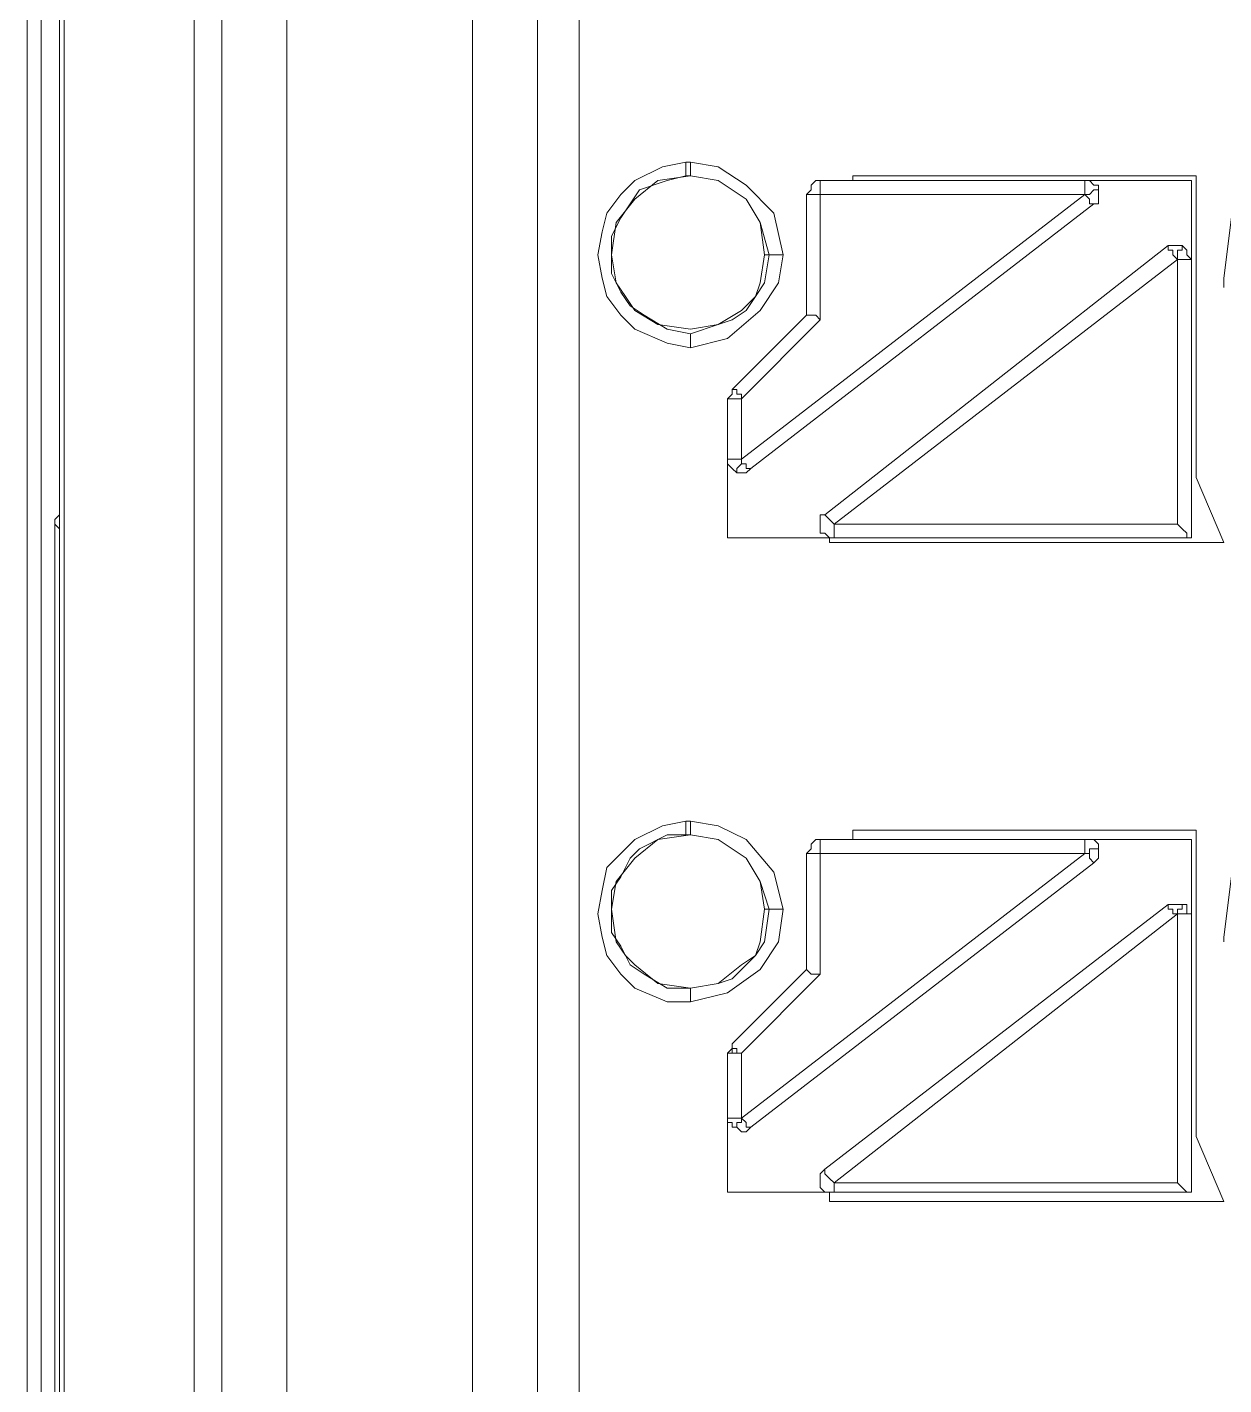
# Model space of a CAD drawing. Header units: centimetres. Extents: x -12.2 to 12.2, y -6.1 to 6.1.
# Drawn here: x -10.154 to -9.243, y 0.78 to 1.812 of the extents above; entities that cross this region are included whole.
import ezdxf

# ---------------------------------------------------------------- set-up
doc = ezdxf.new("R2010")
doc.units = ezdxf.units.CM
doc.header["$MEASUREMENT"] = 0
doc.layers.add('Camada 1', color=7, linetype='Continuous')

msp = doc.modelspace()

# ---------------------------------------------------------------- linework, layer by layer
at = {"layer": 'Camada 1', "lineweight": 9}
for points in [[(-10.15359, -3.75892), (-10.15359, -3.75892), (-10.15359, 3.74466), (-10.15359, 3.74466)], [(-10.14301, 3.72349), (-10.14301, 3.72349), (-10.14301, -3.73776), (-10.14301, -3.73776)], [(-10.12537, 3.66705), (-10.12537, 3.66705), (-10.12537, -3.68131), (-10.12537, -3.68131)], [(-10.02659, 3.66705), (-10.02659, 3.66705), (-10.02659, -3.68131), (-10.02659, -3.68131)], [(-10.00542, -3.66015), (-10.00542, -3.66015), (-10.00542, 3.64588), (-10.00542, 3.64588)], [(-9.95604, 3.64588), (-9.95604, 3.64588), (-9.95604, -3.66015), (-9.95604, -3.66015)], [(-10.1289, 2.44291), (-10.1289, 2.44291), (-10.1289, 1.54333), (-10.1289, 1.54333)], [(-9.76554, 2.41822), (-9.76554, 2.41822), (-9.76554, -0.21703), (-9.76554, -0.21703)], [(-9.73379, -0.21703), (-9.73379, -0.21703), (-9.73379, 2.41822), (-9.73379, 2.41822)], [(-9.81492, 1.89258), (-9.81492, 1.89258), (-9.81492, -0.22762), (-9.81492, -0.22762)], [(-9.81492, 1.89258), (-9.81492, 1.89258), (-9.81492, 1.80438), (-9.81492, 1.80438)], [(-9.81492, 1.80438), (-9.81492, 1.80438), (-9.81492, -0.22762), (-9.81492, -0.22762)], [(-9.65265, 1.69855), (-9.65265, 1.69855), (-9.64912, 1.69855), (-9.64912, 1.69855)], [(-9.34926, 1.69502), (-9.34926, 1.69502), (-9.55034, 1.69502), (-9.55034, 1.69502)], [(-9.26459, 1.69855), (-9.26459, 1.69855), (-9.52565, 1.69855), (-9.52565, 1.69855)], [(-9.52565, 1.69855), (-9.52565, 1.69855), (-9.52565, 1.69502), (-9.52565, 1.69502)], [(-9.52565, 1.69855), (-9.52565, 1.69855), (-9.52565, 1.69502), (-9.52565, 1.69502)], [(-9.34926, 1.69502), (-9.34926, 1.69502), (-9.26812, 1.69502), (-9.26812, 1.69502)], [(-9.26812, 1.69502), (-9.26812, 1.69502), (-9.26812, 1.63505), (-9.26812, 1.63505)], [(-9.26812, 1.69502), (-9.26812, 1.69502), (-9.26812, 1.42338), (-9.26812, 1.42338)], [(-9.26459, 1.46924), (-9.26459, 1.46924), (-9.26459, 1.69855), (-9.26459, 1.69855)], [(-9.34926, 1.68444), (-9.34926, 1.68444), (-9.61031, 1.48336), (-9.61031, 1.48336)], [(-9.56092, 1.68444), (-9.56092, 1.68444), (-9.56092, 1.59272), (-9.56092, 1.59272)], [(-9.55034, 1.58919), (-9.55034, 1.58919), (-9.55034, 1.68444), (-9.55034, 1.68444)], [(-9.55034, 1.68444), (-9.55034, 1.68444), (-9.34926, 1.68444), (-9.34926, 1.68444)], [(-9.60326, 1.4763), (-9.60326, 1.4763), (-9.3422, 1.67738), (-9.3422, 1.67738)], [(-9.60326, 1.4763), (-9.60326, 1.4763), (-9.3422, 1.67738), (-9.3422, 1.67738)], [(-9.28576, 1.64563), (-9.28576, 1.64563), (-9.54681, 1.44102), (-9.54681, 1.44102)], [(-9.59267, 1.63858), (-9.59267, 1.63858), (-9.58915, 1.63858), (-9.58915, 1.63858)], [(-9.53976, 1.43397), (-9.53976, 1.43397), (-9.2787, 1.63505), (-9.2787, 1.63505)], [(-9.2787, 1.63505), (-9.2787, 1.63505), (-9.2787, 1.43397), (-9.2787, 1.43397)], [(-9.26812, 1.63505), (-9.26812, 1.63505), (-9.26812, 1.42338), (-9.26812, 1.42338)], [(-9.56092, 1.59272), (-9.56092, 1.59272), (-9.61737, 1.53627), (-9.61737, 1.53627)], [(-9.61031, 1.52922), (-9.61031, 1.52922), (-9.55034, 1.58919), (-9.55034, 1.58919)], [(-10.1289, 1.54333), (-10.1289, 1.54333), (-10.1289, 1.5398), (-10.1289, 1.5398)], [(-10.1289, -1.55406), (-10.1289, -1.55406), (-10.1289, 1.5398), (-10.1289, 1.5398)], [(-9.6209, 1.52922), (-9.6209, 1.52922), (-9.6209, 1.48336), (-9.6209, 1.48336)], [(-9.61031, 1.48336), (-9.61031, 1.48336), (-9.61031, 1.52922), (-9.61031, 1.52922)], [(-9.6209, 1.42338), (-9.6209, 1.42338), (-9.6209, 1.48336), (-9.6209, 1.48336)], [(-9.24342, 1.41986), (-9.24342, 1.41986), (-9.26459, 1.46924), (-9.26459, 1.46924)], [(-10.1289, 1.43044), (-10.1289, 1.43044), (-10.13242, 1.43397), (-10.13242, 1.43397)], [(-10.13242, 1.43397), (-10.13242, 1.43397), (-10.13242, -1.44823), (-10.13242, -1.44823)], [(-10.1289, -1.4447), (-10.1289, -1.4447), (-10.1289, 1.43044), (-10.1289, 1.43044)], [(-9.55034, 1.43044), (-9.55034, 1.43044), (-9.55034, 1.43397), (-9.55034, 1.43397)], [(-9.2787, 1.43397), (-9.2787, 1.43397), (-9.53976, 1.43397), (-9.53976, 1.43397)], [(-9.53976, 1.42338), (-9.53976, 1.42338), (-9.6209, 1.42338), (-9.6209, 1.42338)], [(-9.54329, 1.42338), (-9.54329, 1.42338), (-9.54329, 1.41986), (-9.54329, 1.41986)], [(-9.54329, 1.42338), (-9.54329, 1.42338), (-9.54329, 1.41986), (-9.54329, 1.41986)], [(-9.54329, 1.41986), (-9.54329, 1.41986), (-9.24342, 1.41986), (-9.24342, 1.41986)], [(-9.26812, 1.42338), (-9.26812, 1.42338), (-9.53976, 1.42338), (-9.53976, 1.42338)], [(-9.65265, 1.1976), (-9.65265, 1.1976), (-9.64912, 1.1976), (-9.64912, 1.1976)], [(-9.26459, 1.20113), (-9.26459, 1.20113), (-9.52565, 1.20113), (-9.52565, 1.20113)], [(-9.52565, 1.20113), (-9.52565, 1.20113), (-9.52565, 1.19408), (-9.52565, 1.19408)], [(-9.52565, 1.20113), (-9.52565, 1.20113), (-9.52565, 1.19408), (-9.52565, 1.19408)], [(-9.26459, 0.9683), (-9.26459, 0.9683), (-9.26459, 1.20113), (-9.26459, 1.20113)], [(-9.34926, 1.19408), (-9.34926, 1.19408), (-9.55034, 1.19408), (-9.55034, 1.19408)], [(-9.34926, 1.19408), (-9.34926, 1.19408), (-9.26812, 1.19408), (-9.26812, 1.19408)], [(-9.26812, 1.19408), (-9.26812, 1.19408), (-9.26812, 1.13763), (-9.26812, 1.13763)], [(-9.26812, 1.19408), (-9.26812, 1.19408), (-9.26812, 0.92597), (-9.26812, 0.92597)], [(-9.34926, 1.18349), (-9.34926, 1.18349), (-9.61031, 0.98241), (-9.61031, 0.98241)], [(-9.56092, 1.18349), (-9.56092, 1.18349), (-9.56092, 1.0953), (-9.56092, 1.0953)], [(-9.55034, 1.09177), (-9.55034, 1.09177), (-9.55034, 1.18349), (-9.55034, 1.18349)], [(-9.55034, 1.18349), (-9.55034, 1.18349), (-9.34926, 1.18349), (-9.34926, 1.18349)], [(-9.60326, 0.97535), (-9.60326, 0.97535), (-9.3422, 1.17644), (-9.3422, 1.17644)], [(-9.60326, 0.97535), (-9.60326, 0.97535), (-9.3422, 1.17644), (-9.3422, 1.17644)], [(-9.59267, 1.14116), (-9.59267, 1.14116), (-9.58915, 1.14116), (-9.58915, 1.14116)], [(-9.28576, 1.14469), (-9.28576, 1.14469), (-9.54681, 0.94361), (-9.54681, 0.94361)], [(-9.53976, 0.93302), (-9.53976, 0.93302), (-9.2787, 1.13763), (-9.2787, 1.13763)], [(-9.2787, 1.13763), (-9.2787, 1.13763), (-9.2787, 0.93302), (-9.2787, 0.93302)], [(-9.26812, 1.13763), (-9.26812, 1.13763), (-9.26812, 0.92597), (-9.26812, 0.92597)], [(-9.24342, 1.11999), (-9.24342, 1.11999), (-9.24342, 1.11647), (-9.24342, 1.11647)], [(-9.56092, 1.0953), (-9.56092, 1.0953), (-9.61737, 1.03885), (-9.61737, 1.03885)], [(-9.61031, 1.0318), (-9.61031, 1.0318), (-9.55034, 1.09177), (-9.55034, 1.09177)], [(-9.6209, 1.0318), (-9.6209, 1.0318), (-9.6209, 0.98241), (-9.6209, 0.98241)], [(-9.61031, 0.98241), (-9.61031, 0.98241), (-9.61031, 1.0318), (-9.61031, 1.0318)], [(-9.6209, 0.92597), (-9.6209, 0.92597), (-9.6209, 0.98241), (-9.6209, 0.98241)], [(-9.24342, 0.91891), (-9.24342, 0.91891), (-9.26459, 0.9683), (-9.26459, 0.9683)], [(-9.55034, 0.92949), (-9.55034, 0.92949), (-9.55034, 0.93302), (-9.55034, 0.93302)], [(-9.2787, 0.93302), (-9.2787, 0.93302), (-9.53976, 0.93302), (-9.53976, 0.93302)], [(-9.53976, 0.92597), (-9.53976, 0.92597), (-9.6209, 0.92597), (-9.6209, 0.92597)], [(-9.54329, 0.92597), (-9.54329, 0.92597), (-9.54329, 0.91891), (-9.54329, 0.91891)], [(-9.54329, 0.92597), (-9.54329, 0.92597), (-9.54329, 0.91891), (-9.54329, 0.91891)], [(-9.54329, 0.91891), (-9.54329, 0.91891), (-9.24342, 0.91891), (-9.24342, 0.91891)], [(-9.26812, 0.92597), (-9.26812, 0.92597), (-9.53976, 0.92597), (-9.53976, 0.92597)]]:
    msp.add_open_spline(points, degree=3, dxfattribs=at)
for points, knots in [([(-9.05645, 1.80791), (-9.05645, 1.80791), (-9.10231, 1.80438), (-9.10231, 1.80438), (-9.10231, 1.80438), (-9.14112, 1.78674), (-9.14112, 1.78674), (-9.14112, 1.78674), (-9.1764, 1.76558), (-9.1764, 1.76558), (-9.1764, 1.76558), (-9.20815, 1.73383), (-9.20815, 1.73383), (-9.20815, 1.73383), (-9.23637, 1.67738), (-9.23637, 1.67738), (-9.23637, 1.67738), (-9.24342, 1.62094), (-9.24342, 1.62094)], [0, 0, 0, 0, 0.1666667, 0.1666667, 0.1666667, 0.3333333, 0.3333333, 0.3333333, 0.5, 0.5, 0.5, 0.6666667, 0.6666667, 0.6666667, 0.8333333, 0.8333333, 0.8333333, 1, 1, 1, 1]), ([(-9.65265, 1.70913), (-9.65265, 1.70913), (-9.67029, 1.70561), (-9.67029, 1.70561), (-9.67029, 1.70561), (-9.69145, 1.69502), (-9.69145, 1.69502), (-9.69145, 1.69502), (-9.70204, 1.68444), (-9.70204, 1.68444), (-9.70204, 1.68444), (-9.71262, 1.67033), (-9.71262, 1.67033), (-9.71262, 1.67033), (-9.71615, 1.65622), (-9.71615, 1.65622), (-9.71615, 1.65622), (-9.71967, 1.63858), (-9.71967, 1.63858), (-9.71967, 1.63858), (-9.71615, 1.62094), (-9.71615, 1.62094), (-9.71615, 1.62094), (-9.71262, 1.60683), (-9.71262, 1.60683), (-9.71262, 1.60683), (-9.70204, 1.59272), (-9.70204, 1.59272), (-9.70204, 1.59272), (-9.69145, 1.58213), (-9.69145, 1.58213), (-9.69145, 1.58213), (-9.66676, 1.57155), (-9.66676, 1.57155), (-9.66676, 1.57155), (-9.64912, 1.56802), (-9.64912, 1.56802)], [0, 0, 0, 0, 0.0833333, 0.0833333, 0.0833333, 0.1666667, 0.1666667, 0.1666667, 0.25, 0.25, 0.25, 0.3333333, 0.3333333, 0.3333333, 0.4166667, 0.4166667, 0.4166667, 0.5, 0.5, 0.5, 0.5833333, 0.5833333, 0.5833333, 0.6666667, 0.6666667, 0.6666667, 0.75, 0.75, 0.75, 0.8333333, 0.8333333, 0.8333333, 0.9166667, 0.9166667, 0.9166667, 1, 1, 1, 1]), ([(-9.65265, 1.69855), (-9.65265, 1.69855), (-9.65265, 1.69855), (-9.65265, 1.69855), (-9.65265, 1.69855), (-9.65265, 1.70208), (-9.65265, 1.70208), (-9.65265, 1.70208), (-9.65265, 1.70561), (-9.65265, 1.70561), (-9.65265, 1.70561), (-9.65265, 1.70913), (-9.65265, 1.70913)], [0, 0, 0, 0, 0.25, 0.25, 0.25, 0.5, 0.5, 0.5, 0.75, 0.75, 0.75, 1, 1, 1, 1]), ([(-9.64912, 1.70913), (-9.64912, 1.70913), (-9.64912, 1.70913), (-9.64912, 1.70913), (-9.64912, 1.70913), (-9.65265, 1.70913), (-9.65265, 1.70913)], [0, 0, 0, 0, 0.5, 0.5, 0.5, 1, 1, 1, 1]), ([(-9.57856, 1.63858), (-9.57856, 1.63858), (-9.58562, 1.67033), (-9.58562, 1.67033), (-9.58562, 1.67033), (-9.60679, 1.69149), (-9.60679, 1.69149), (-9.60679, 1.69149), (-9.62795, 1.70561), (-9.62795, 1.70561), (-9.62795, 1.70561), (-9.64912, 1.70913), (-9.64912, 1.70913)], [0, 0, 0, 0, 0.25, 0.25, 0.25, 0.5, 0.5, 0.5, 0.75, 0.75, 0.75, 1, 1, 1, 1]), ([(-9.64912, 1.70913), (-9.64912, 1.70913), (-9.64912, 1.70561), (-9.64912, 1.70561), (-9.64912, 1.70561), (-9.64912, 1.70208), (-9.64912, 1.70208), (-9.64912, 1.70208), (-9.64912, 1.69855), (-9.64912, 1.69855)], [0, 0, 0, 0, 0.3333333, 0.3333333, 0.3333333, 0.6666667, 0.6666667, 0.6666667, 1, 1, 1, 1]), ([(-9.70909, 1.63858), (-9.70909, 1.63858), (-9.70909, 1.65269), (-9.70909, 1.65269), (-9.70909, 1.65269), (-9.70204, 1.6668), (-9.70204, 1.6668), (-9.70204, 1.6668), (-9.69498, 1.67738), (-9.69498, 1.67738), (-9.69498, 1.67738), (-9.68792, 1.68797), (-9.68792, 1.68797), (-9.68792, 1.68797), (-9.66676, 1.69502), (-9.66676, 1.69502), (-9.66676, 1.69502), (-9.65265, 1.69855), (-9.65265, 1.69855)], [0, 0, 0, 0, 0.1666667, 0.1666667, 0.1666667, 0.3333333, 0.3333333, 0.3333333, 0.5, 0.5, 0.5, 0.6666667, 0.6666667, 0.6666667, 0.8333333, 0.8333333, 0.8333333, 1, 1, 1, 1]), ([(-9.64912, 1.69855), (-9.64912, 1.69855), (-9.67381, 1.69502), (-9.67381, 1.69502), (-9.67381, 1.69502), (-9.69145, 1.68091), (-9.69145, 1.68091), (-9.69145, 1.68091), (-9.70556, 1.66327), (-9.70556, 1.66327), (-9.70556, 1.66327), (-9.70909, 1.63858), (-9.70909, 1.63858)], [0, 0, 0, 0, 0.25, 0.25, 0.25, 0.5, 0.5, 0.5, 0.75, 0.75, 0.75, 1, 1, 1, 1]), ([(-9.64912, 1.69855), (-9.64912, 1.69855), (-9.62795, 1.69502), (-9.62795, 1.69502), (-9.62795, 1.69502), (-9.60679, 1.68091), (-9.60679, 1.68091), (-9.60679, 1.68091), (-9.5962, 1.66327), (-9.5962, 1.66327), (-9.5962, 1.66327), (-9.58915, 1.63858), (-9.58915, 1.63858)], [0, 0, 0, 0, 0.25, 0.25, 0.25, 0.5, 0.5, 0.5, 0.75, 0.75, 0.75, 1, 1, 1, 1]), ([(-9.59267, 1.63858), (-9.59267, 1.63858), (-9.5962, 1.66327), (-9.5962, 1.66327), (-9.5962, 1.66327), (-9.60679, 1.68091), (-9.60679, 1.68091), (-9.60679, 1.68091), (-9.62795, 1.69502), (-9.62795, 1.69502), (-9.62795, 1.69502), (-9.64912, 1.69855), (-9.64912, 1.69855)], [0, 0, 0, 0, 0.25, 0.25, 0.25, 0.5, 0.5, 0.5, 0.75, 0.75, 0.75, 1, 1, 1, 1]), ([(-9.56092, 1.68444), (-9.56092, 1.68444), (-9.5574, 1.68797), (-9.5574, 1.68797), (-9.5574, 1.68797), (-9.5574, 1.69149), (-9.5574, 1.69149), (-9.5574, 1.69149), (-9.55387, 1.69502), (-9.55387, 1.69502), (-9.55387, 1.69502), (-9.55034, 1.69502), (-9.55034, 1.69502)], [0, 0, 0, 0, 0.25, 0.25, 0.25, 0.5, 0.5, 0.5, 0.75, 0.75, 0.75, 1, 1, 1, 1]), ([(-9.55034, 1.69502), (-9.55034, 1.69502), (-9.55034, 1.69502), (-9.55034, 1.69502), (-9.55034, 1.69502), (-9.55034, 1.69149), (-9.55034, 1.69149)], [0, 0, 0, 0, 0.5, 0.5, 0.5, 1, 1, 1, 1]), ([(-9.34926, 1.68444), (-9.34926, 1.68444), (-9.34926, 1.68797), (-9.34926, 1.68797), (-9.34926, 1.68797), (-9.34926, 1.69149), (-9.34926, 1.69149), (-9.34926, 1.69149), (-9.34926, 1.69502), (-9.34926, 1.69502)], [0, 0, 0, 0, 0.3333333, 0.3333333, 0.3333333, 0.6666667, 0.6666667, 0.6666667, 1, 1, 1, 1]), ([(-9.34926, 1.69502), (-9.34926, 1.69502), (-9.34573, 1.69502), (-9.34573, 1.69502), (-9.34573, 1.69502), (-9.3422, 1.69149), (-9.3422, 1.69149), (-9.3422, 1.69149), (-9.33867, 1.69149), (-9.33867, 1.69149), (-9.33867, 1.69149), (-9.33867, 1.68797), (-9.33867, 1.68797)], [0, 0, 0, 0, 0.25, 0.25, 0.25, 0.5, 0.5, 0.5, 0.75, 0.75, 0.75, 1, 1, 1, 1]), ([(-9.56092, 1.68444), (-9.56092, 1.68444), (-9.5574, 1.68444), (-9.5574, 1.68444), (-9.5574, 1.68444), (-9.55387, 1.68444), (-9.55387, 1.68444), (-9.55387, 1.68444), (-9.55034, 1.68444), (-9.55034, 1.68444)], [0, 0, 0, 0, 0.3333333, 0.3333333, 0.3333333, 0.6666667, 0.6666667, 0.6666667, 1, 1, 1, 1]), ([(-9.55034, 1.69149), (-9.55034, 1.69149), (-9.55034, 1.68797), (-9.55034, 1.68797), (-9.55034, 1.68797), (-9.55034, 1.68444), (-9.55034, 1.68444)], [0, 0, 0, 0, 0.5, 0.5, 0.5, 1, 1, 1, 1]), ([(-9.33867, 1.68797), (-9.33867, 1.68797), (-9.33867, 1.68797), (-9.33867, 1.68797), (-9.33867, 1.68797), (-9.3422, 1.68797), (-9.3422, 1.68797), (-9.3422, 1.68797), (-9.34573, 1.68444), (-9.34573, 1.68444), (-9.34573, 1.68444), (-9.34926, 1.68444), (-9.34926, 1.68444)], [0, 0, 0, 0, 0.25, 0.25, 0.25, 0.5, 0.5, 0.5, 0.75, 0.75, 0.75, 1, 1, 1, 1]), ([(-9.34926, 1.68444), (-9.34926, 1.68444), (-9.34573, 1.68091), (-9.34573, 1.68091), (-9.34573, 1.68091), (-9.34573, 1.67738), (-9.34573, 1.67738), (-9.34573, 1.67738), (-9.3422, 1.67738), (-9.3422, 1.67738)], [0, 0, 0, 0, 0.3333333, 0.3333333, 0.3333333, 0.6666667, 0.6666667, 0.6666667, 1, 1, 1, 1]), ([(-9.33867, 1.68797), (-9.33867, 1.68797), (-9.33867, 1.68444), (-9.33867, 1.68444), (-9.33867, 1.68444), (-9.33867, 1.68091), (-9.33867, 1.68091), (-9.33867, 1.68091), (-9.33867, 1.67738), (-9.33867, 1.67738), (-9.33867, 1.67738), (-9.3422, 1.67738), (-9.3422, 1.67738)], [0, 0, 0, 0, 0.25, 0.25, 0.25, 0.5, 0.5, 0.5, 0.75, 0.75, 0.75, 1, 1, 1, 1]), ([(-9.28576, 1.64563), (-9.28576, 1.64563), (-9.28576, 1.64211), (-9.28576, 1.64211), (-9.28576, 1.64211), (-9.28223, 1.64211), (-9.28223, 1.64211), (-9.28223, 1.64211), (-9.28223, 1.63858), (-9.28223, 1.63858), (-9.28223, 1.63858), (-9.2787, 1.63505), (-9.2787, 1.63505)], [0, 0, 0, 0, 0.25, 0.25, 0.25, 0.5, 0.5, 0.5, 0.75, 0.75, 0.75, 1, 1, 1, 1]), ([(-9.28576, 1.64563), (-9.28576, 1.64563), (-9.28223, 1.64563), (-9.28223, 1.64563), (-9.28223, 1.64563), (-9.2787, 1.64563), (-9.2787, 1.64563), (-9.2787, 1.64563), (-9.27517, 1.64563), (-9.27517, 1.64563)], [0, 0, 0, 0, 0.3333333, 0.3333333, 0.3333333, 0.6666667, 0.6666667, 0.6666667, 1, 1, 1, 1]), ([(-9.27517, 1.64563), (-9.27517, 1.64563), (-9.27517, 1.64563), (-9.27517, 1.64563), (-9.27517, 1.64563), (-9.27517, 1.64211), (-9.27517, 1.64211), (-9.27517, 1.64211), (-9.2787, 1.64211), (-9.2787, 1.64211), (-9.2787, 1.64211), (-9.2787, 1.63858), (-9.2787, 1.63858), (-9.2787, 1.63858), (-9.2787, 1.63505), (-9.2787, 1.63505)], [0, 0, 0, 0, 0.2, 0.2, 0.2, 0.4, 0.4, 0.4, 0.6, 0.6, 0.6, 0.8, 0.8, 0.8, 1, 1, 1, 1]), ([(-9.26812, 1.63505), (-9.26812, 1.63505), (-9.27165, 1.63858), (-9.27165, 1.63858), (-9.27165, 1.63858), (-9.27165, 1.64211), (-9.27165, 1.64211), (-9.27165, 1.64211), (-9.27517, 1.64563), (-9.27517, 1.64563), (-9.27517, 1.64563), (-9.2787, 1.64563), (-9.2787, 1.64563)], [0, 0, 0, 0, 0.25, 0.25, 0.25, 0.5, 0.5, 0.5, 0.75, 0.75, 0.75, 1, 1, 1, 1]), ([(-9.27517, 1.64563), (-9.27517, 1.64563), (-9.27165, 1.64211), (-9.27165, 1.64211), (-9.27165, 1.64211), (-9.27165, 1.63858), (-9.27165, 1.63858), (-9.27165, 1.63858), (-9.26812, 1.63505), (-9.26812, 1.63505)], [0, 0, 0, 0, 0.3333333, 0.3333333, 0.3333333, 0.6666667, 0.6666667, 0.6666667, 1, 1, 1, 1]), ([(-9.64912, 1.57861), (-9.64912, 1.57861), (-9.66676, 1.58213), (-9.66676, 1.58213), (-9.66676, 1.58213), (-9.6844, 1.59272), (-9.6844, 1.59272), (-9.6844, 1.59272), (-9.69498, 1.59977), (-9.69498, 1.59977), (-9.69498, 1.59977), (-9.70204, 1.61035), (-9.70204, 1.61035), (-9.70204, 1.61035), (-9.70909, 1.62447), (-9.70909, 1.62447), (-9.70909, 1.62447), (-9.70909, 1.63858), (-9.70909, 1.63858)], [0, 0, 0, 0, 0.1666667, 0.1666667, 0.1666667, 0.3333333, 0.3333333, 0.3333333, 0.5, 0.5, 0.5, 0.6666667, 0.6666667, 0.6666667, 0.8333333, 0.8333333, 0.8333333, 1, 1, 1, 1]), ([(-9.70909, 1.63858), (-9.70909, 1.63858), (-9.70556, 1.61741), (-9.70556, 1.61741), (-9.70556, 1.61741), (-9.69851, 1.60683), (-9.69851, 1.60683), (-9.69851, 1.60683), (-9.69145, 1.59624), (-9.69145, 1.59624), (-9.69145, 1.59624), (-9.67381, 1.58566), (-9.67381, 1.58566), (-9.67381, 1.58566), (-9.64912, 1.58213), (-9.64912, 1.58213), (-9.64912, 1.58213), (-9.62795, 1.58566), (-9.62795, 1.58566), (-9.62795, 1.58566), (-9.61031, 1.59624), (-9.61031, 1.59624), (-9.61031, 1.59624), (-9.59973, 1.60683), (-9.59973, 1.60683), (-9.59973, 1.60683), (-9.5962, 1.61741), (-9.5962, 1.61741), (-9.5962, 1.61741), (-9.59267, 1.63858), (-9.59267, 1.63858)], [0, 0, 0, 0, 0.1, 0.1, 0.1, 0.2, 0.2, 0.2, 0.3, 0.3, 0.3, 0.4, 0.4, 0.4, 0.5, 0.5, 0.5, 0.6, 0.6, 0.6, 0.7, 0.7, 0.7, 0.8, 0.8, 0.8, 0.9, 0.9, 0.9, 1, 1, 1, 1]), ([(-9.64912, 1.56802), (-9.64912, 1.56802), (-9.6209, 1.57508), (-9.6209, 1.57508), (-9.6209, 1.57508), (-9.5962, 1.59624), (-9.5962, 1.59624), (-9.5962, 1.59624), (-9.58209, 1.61741), (-9.58209, 1.61741), (-9.58209, 1.61741), (-9.57856, 1.63858), (-9.57856, 1.63858)], [0, 0, 0, 0, 0.25, 0.25, 0.25, 0.5, 0.5, 0.5, 0.75, 0.75, 0.75, 1, 1, 1, 1]), ([(-9.58915, 1.63858), (-9.58915, 1.63858), (-9.59267, 1.61741), (-9.59267, 1.61741), (-9.59267, 1.61741), (-9.59973, 1.60683), (-9.59973, 1.60683), (-9.59973, 1.60683), (-9.60679, 1.59624), (-9.60679, 1.59624), (-9.60679, 1.59624), (-9.61737, 1.58919), (-9.61737, 1.58919), (-9.61737, 1.58919), (-9.62795, 1.58566), (-9.62795, 1.58566), (-9.62795, 1.58566), (-9.64912, 1.57861), (-9.64912, 1.57861)], [0, 0, 0, 0, 0.1666667, 0.1666667, 0.1666667, 0.3333333, 0.3333333, 0.3333333, 0.5, 0.5, 0.5, 0.6666667, 0.6666667, 0.6666667, 0.8333333, 0.8333333, 0.8333333, 1, 1, 1, 1]), ([(-9.58915, 1.63858), (-9.58915, 1.63858), (-9.58915, 1.63858), (-9.58915, 1.63858), (-9.58915, 1.63858), (-9.58562, 1.63858), (-9.58562, 1.63858), (-9.58562, 1.63858), (-9.58209, 1.63858), (-9.58209, 1.63858), (-9.58209, 1.63858), (-9.57856, 1.63858), (-9.57856, 1.63858)], [0, 0, 0, 0, 0.25, 0.25, 0.25, 0.5, 0.5, 0.5, 0.75, 0.75, 0.75, 1, 1, 1, 1]), ([(-9.26812, 1.63505), (-9.26812, 1.63505), (-9.27165, 1.63505), (-9.27165, 1.63505), (-9.27165, 1.63505), (-9.27517, 1.63505), (-9.27517, 1.63505), (-9.27517, 1.63505), (-9.2787, 1.63505), (-9.2787, 1.63505)], [0, 0, 0, 0, 0.3333333, 0.3333333, 0.3333333, 0.6666667, 0.6666667, 0.6666667, 1, 1, 1, 1]), ([(-9.24342, 1.62094), (-9.24342, 1.62094), (-9.24342, 1.61741), (-9.24342, 1.61741), (-9.24342, 1.61741), (-9.24342, 1.61388), (-9.24342, 1.61388)], [0, 0, 0, 0, 0.5, 0.5, 0.5, 1, 1, 1, 1]), ([(-9.56092, 1.59272), (-9.56092, 1.59272), (-9.56092, 1.59272), (-9.56092, 1.59272), (-9.56092, 1.59272), (-9.5574, 1.59272), (-9.5574, 1.59272), (-9.5574, 1.59272), (-9.55387, 1.59272), (-9.55387, 1.59272), (-9.55387, 1.59272), (-9.55034, 1.58919), (-9.55034, 1.58919)], [0, 0, 0, 0, 0.25, 0.25, 0.25, 0.5, 0.5, 0.5, 0.75, 0.75, 0.75, 1, 1, 1, 1]), ([(-9.64912, 1.57861), (-9.64912, 1.57861), (-9.64912, 1.57861), (-9.64912, 1.57861), (-9.64912, 1.57861), (-9.64912, 1.57508), (-9.64912, 1.57508), (-9.64912, 1.57508), (-9.64912, 1.57155), (-9.64912, 1.57155), (-9.64912, 1.57155), (-9.64912, 1.56802), (-9.64912, 1.56802)], [0, 0, 0, 0, 0.25, 0.25, 0.25, 0.5, 0.5, 0.5, 0.75, 0.75, 0.75, 1, 1, 1, 1]), ([(-9.6209, 1.52922), (-9.6209, 1.52922), (-9.61737, 1.53274), (-9.61737, 1.53274), (-9.61737, 1.53274), (-9.61737, 1.53627), (-9.61737, 1.53627)], [0, 0, 0, 0, 0.5, 0.5, 0.5, 1, 1, 1, 1]), ([(-9.61737, 1.52922), (-9.61737, 1.52922), (-9.61737, 1.52922), (-9.61737, 1.52922), (-9.61737, 1.52922), (-9.6209, 1.52922), (-9.6209, 1.52922)], [0, 0, 0, 0, 0.5, 0.5, 0.5, 1, 1, 1, 1]), ([(-9.61031, 1.52922), (-9.61031, 1.52922), (-9.61031, 1.53274), (-9.61031, 1.53274), (-9.61031, 1.53274), (-9.61384, 1.53274), (-9.61384, 1.53274), (-9.61384, 1.53274), (-9.61384, 1.53627), (-9.61384, 1.53627), (-9.61384, 1.53627), (-9.61737, 1.53627), (-9.61737, 1.53627)], [0, 0, 0, 0, 0.25, 0.25, 0.25, 0.5, 0.5, 0.5, 0.75, 0.75, 0.75, 1, 1, 1, 1]), ([(-9.61031, 1.52922), (-9.61031, 1.52922), (-9.61384, 1.52922), (-9.61384, 1.52922), (-9.61384, 1.52922), (-9.61737, 1.52922), (-9.61737, 1.52922)], [0, 0, 0, 0, 0.5, 0.5, 0.5, 1, 1, 1, 1]), ([(-9.6209, 1.48336), (-9.6209, 1.48336), (-9.61737, 1.48336), (-9.61737, 1.48336), (-9.61737, 1.48336), (-9.61384, 1.48336), (-9.61384, 1.48336), (-9.61384, 1.48336), (-9.61031, 1.48336), (-9.61031, 1.48336)], [0, 0, 0, 0, 0.3333333, 0.3333333, 0.3333333, 0.6666667, 0.6666667, 0.6666667, 1, 1, 1, 1]), ([(-9.61384, 1.47277), (-9.61384, 1.47277), (-9.61737, 1.4763), (-9.61737, 1.4763), (-9.61737, 1.4763), (-9.6209, 1.47983), (-9.6209, 1.47983), (-9.6209, 1.47983), (-9.6209, 1.48336), (-9.6209, 1.48336)], [0, 0, 0, 0, 0.3333333, 0.3333333, 0.3333333, 0.6666667, 0.6666667, 0.6666667, 1, 1, 1, 1]), ([(-9.61384, 1.47277), (-9.61384, 1.47277), (-9.61384, 1.47277), (-9.61384, 1.47277), (-9.61384, 1.47277), (-9.61384, 1.4763), (-9.61384, 1.4763), (-9.61384, 1.4763), (-9.61031, 1.47983), (-9.61031, 1.47983), (-9.61031, 1.47983), (-9.61031, 1.48336), (-9.61031, 1.48336)], [0, 0, 0, 0, 0.25, 0.25, 0.25, 0.5, 0.5, 0.5, 0.75, 0.75, 0.75, 1, 1, 1, 1]), ([(-9.60326, 1.4763), (-9.60326, 1.4763), (-9.60679, 1.47277), (-9.60679, 1.47277), (-9.60679, 1.47277), (-9.61031, 1.47277), (-9.61031, 1.47277), (-9.61031, 1.47277), (-9.61384, 1.47277), (-9.61384, 1.47277)], [0, 0, 0, 0, 0.3333333, 0.3333333, 0.3333333, 0.6666667, 0.6666667, 0.6666667, 1, 1, 1, 1]), ([(-9.60326, 1.4763), (-9.60326, 1.4763), (-9.60326, 1.4763), (-9.60326, 1.4763), (-9.60326, 1.4763), (-9.60679, 1.4763), (-9.60679, 1.4763), (-9.60679, 1.4763), (-9.60679, 1.47983), (-9.60679, 1.47983), (-9.60679, 1.47983), (-9.61031, 1.47983), (-9.61031, 1.47983), (-9.61031, 1.47983), (-9.61031, 1.48336), (-9.61031, 1.48336)], [0, 0, 0, 0, 0.2, 0.2, 0.2, 0.4, 0.4, 0.4, 0.6, 0.6, 0.6, 0.8, 0.8, 0.8, 1, 1, 1, 1]), ([(-9.61031, 1.47277), (-9.61031, 1.47277), (-9.61031, 1.47277), (-9.61031, 1.47277), (-9.61031, 1.47277), (-9.60679, 1.47277), (-9.60679, 1.47277), (-9.60679, 1.47277), (-9.60326, 1.4763), (-9.60326, 1.4763)], [0, 0, 0, 0, 0.3333333, 0.3333333, 0.3333333, 0.6666667, 0.6666667, 0.6666667, 1, 1, 1, 1]), ([(-10.13242, 1.43397), (-10.13242, 1.43397), (-10.13242, 1.43397), (-10.13242, 1.43397), (-10.13242, 1.43397), (-10.13242, 1.43749), (-10.13242, 1.43749), (-10.13242, 1.43749), (-10.1289, 1.44102), (-10.1289, 1.44102)], [0, 0, 0, 0, 0.3333333, 0.3333333, 0.3333333, 0.6666667, 0.6666667, 0.6666667, 1, 1, 1, 1]), ([(-9.54681, 1.44102), (-9.54681, 1.44102), (-9.55034, 1.44102), (-9.55034, 1.44102), (-9.55034, 1.44102), (-9.55034, 1.43749), (-9.55034, 1.43749), (-9.55034, 1.43749), (-9.55034, 1.43397), (-9.55034, 1.43397)], [0, 0, 0, 0, 0.3333333, 0.3333333, 0.3333333, 0.6666667, 0.6666667, 0.6666667, 1, 1, 1, 1]), ([(-9.54681, 1.44102), (-9.54681, 1.44102), (-9.54681, 1.44102), (-9.54681, 1.44102), (-9.54681, 1.44102), (-9.54329, 1.43749), (-9.54329, 1.43749), (-9.54329, 1.43749), (-9.53976, 1.43397), (-9.53976, 1.43397)], [0, 0, 0, 0, 0.3333333, 0.3333333, 0.3333333, 0.6666667, 0.6666667, 0.6666667, 1, 1, 1, 1]), ([(-10.1289, 1.43044), (-10.1289, 1.43044), (-10.1289, 1.43044), (-10.1289, 1.43044), (-10.1289, 1.43044), (-10.1289, 1.43397), (-10.1289, 1.43397)], [0, 0, 0, 0, 0.5, 0.5, 0.5, 1, 1, 1, 1]), ([(-9.53976, 1.42338), (-9.53976, 1.42338), (-9.54329, 1.42338), (-9.54329, 1.42338), (-9.54329, 1.42338), (-9.54681, 1.42691), (-9.54681, 1.42691), (-9.54681, 1.42691), (-9.55034, 1.42691), (-9.55034, 1.42691), (-9.55034, 1.42691), (-9.55034, 1.43044), (-9.55034, 1.43044)], [0, 0, 0, 0, 0.25, 0.25, 0.25, 0.5, 0.5, 0.5, 0.75, 0.75, 0.75, 1, 1, 1, 1]), ([(-9.53976, 1.43397), (-9.53976, 1.43397), (-9.53976, 1.43044), (-9.53976, 1.43044), (-9.53976, 1.43044), (-9.53976, 1.42691), (-9.53976, 1.42691), (-9.53976, 1.42691), (-9.53976, 1.42338), (-9.53976, 1.42338)], [0, 0, 0, 0, 0.3333333, 0.3333333, 0.3333333, 0.6666667, 0.6666667, 0.6666667, 1, 1, 1, 1]), ([(-9.26812, 1.42338), (-9.26812, 1.42338), (-9.27165, 1.42338), (-9.27165, 1.42338), (-9.27165, 1.42338), (-9.27165, 1.42691), (-9.27165, 1.42691), (-9.27165, 1.42691), (-9.27517, 1.43044), (-9.27517, 1.43044), (-9.27517, 1.43044), (-9.2787, 1.43397), (-9.2787, 1.43397)], [0, 0, 0, 0, 0.25, 0.25, 0.25, 0.5, 0.5, 0.5, 0.75, 0.75, 0.75, 1, 1, 1, 1]), ([(-9.05645, 1.31049), (-9.05645, 1.31049), (-9.10231, 1.30344), (-9.10231, 1.30344), (-9.10231, 1.30344), (-9.14112, 1.28933), (-9.14112, 1.28933), (-9.14112, 1.28933), (-9.1764, 1.26463), (-9.1764, 1.26463), (-9.1764, 1.26463), (-9.20815, 1.23288), (-9.20815, 1.23288), (-9.20815, 1.23288), (-9.23637, 1.17644), (-9.23637, 1.17644), (-9.23637, 1.17644), (-9.24342, 1.11999), (-9.24342, 1.11999)], [0, 0, 0, 0, 0.1666667, 0.1666667, 0.1666667, 0.3333333, 0.3333333, 0.3333333, 0.5, 0.5, 0.5, 0.6666667, 0.6666667, 0.6666667, 0.8333333, 0.8333333, 0.8333333, 1, 1, 1, 1]), ([(-9.65265, 1.20819), (-9.65265, 1.20819), (-9.67029, 1.20466), (-9.67029, 1.20466), (-9.67029, 1.20466), (-9.69145, 1.19408), (-9.69145, 1.19408), (-9.69145, 1.19408), (-9.70204, 1.18349), (-9.70204, 1.18349), (-9.70204, 1.18349), (-9.71262, 1.17291), (-9.71262, 1.17291), (-9.71262, 1.17291), (-9.71615, 1.15527), (-9.71615, 1.15527), (-9.71615, 1.15527), (-9.71967, 1.13763), (-9.71967, 1.13763), (-9.71967, 1.13763), (-9.71615, 1.11999), (-9.71615, 1.11999), (-9.71615, 1.11999), (-9.71262, 1.10588), (-9.71262, 1.10588), (-9.71262, 1.10588), (-9.70204, 1.09177), (-9.70204, 1.09177), (-9.70204, 1.09177), (-9.69145, 1.08119), (-9.69145, 1.08119), (-9.69145, 1.08119), (-9.66676, 1.07061), (-9.66676, 1.07061), (-9.66676, 1.07061), (-9.64912, 1.07061), (-9.64912, 1.07061)], [0, 0, 0, 0, 0.0833333, 0.0833333, 0.0833333, 0.1666667, 0.1666667, 0.1666667, 0.25, 0.25, 0.25, 0.3333333, 0.3333333, 0.3333333, 0.4166667, 0.4166667, 0.4166667, 0.5, 0.5, 0.5, 0.5833333, 0.5833333, 0.5833333, 0.6666667, 0.6666667, 0.6666667, 0.75, 0.75, 0.75, 0.8333333, 0.8333333, 0.8333333, 0.9166667, 0.9166667, 0.9166667, 1, 1, 1, 1]), ([(-9.65265, 1.1976), (-9.65265, 1.1976), (-9.65265, 1.20113), (-9.65265, 1.20113), (-9.65265, 1.20113), (-9.65265, 1.20466), (-9.65265, 1.20466), (-9.65265, 1.20466), (-9.65265, 1.20819), (-9.65265, 1.20819)], [0, 0, 0, 0, 0.3333333, 0.3333333, 0.3333333, 0.6666667, 0.6666667, 0.6666667, 1, 1, 1, 1]), ([(-9.64912, 1.20819), (-9.64912, 1.20819), (-9.64912, 1.20819), (-9.64912, 1.20819), (-9.64912, 1.20819), (-9.65265, 1.20819), (-9.65265, 1.20819)], [0, 0, 0, 0, 0.5, 0.5, 0.5, 1, 1, 1, 1]), ([(-9.57856, 1.14116), (-9.57856, 1.14116), (-9.58562, 1.16938), (-9.58562, 1.16938), (-9.58562, 1.16938), (-9.60679, 1.19408), (-9.60679, 1.19408), (-9.60679, 1.19408), (-9.62795, 1.20466), (-9.62795, 1.20466), (-9.62795, 1.20466), (-9.64912, 1.20819), (-9.64912, 1.20819)], [0, 0, 0, 0, 0.25, 0.25, 0.25, 0.5, 0.5, 0.5, 0.75, 0.75, 0.75, 1, 1, 1, 1]), ([(-9.64912, 1.20819), (-9.64912, 1.20819), (-9.64912, 1.20466), (-9.64912, 1.20466), (-9.64912, 1.20466), (-9.64912, 1.20113), (-9.64912, 1.20113), (-9.64912, 1.20113), (-9.64912, 1.1976), (-9.64912, 1.1976)], [0, 0, 0, 0, 0.3333333, 0.3333333, 0.3333333, 0.6666667, 0.6666667, 0.6666667, 1, 1, 1, 1]), ([(-9.70909, 1.14116), (-9.70909, 1.14116), (-9.70909, 1.15527), (-9.70909, 1.15527), (-9.70909, 1.15527), (-9.70204, 1.16586), (-9.70204, 1.16586), (-9.70204, 1.16586), (-9.69498, 1.17997), (-9.69498, 1.17997), (-9.69498, 1.17997), (-9.68792, 1.18702), (-9.68792, 1.18702), (-9.68792, 1.18702), (-9.66676, 1.1976), (-9.66676, 1.1976), (-9.66676, 1.1976), (-9.65265, 1.1976), (-9.65265, 1.1976)], [0, 0, 0, 0, 0.1666667, 0.1666667, 0.1666667, 0.3333333, 0.3333333, 0.3333333, 0.5, 0.5, 0.5, 0.6666667, 0.6666667, 0.6666667, 0.8333333, 0.8333333, 0.8333333, 1, 1, 1, 1]), ([(-9.64912, 1.1976), (-9.64912, 1.1976), (-9.67381, 1.19408), (-9.67381, 1.19408), (-9.67381, 1.19408), (-9.69145, 1.17997), (-9.69145, 1.17997), (-9.69145, 1.17997), (-9.70556, 1.16233), (-9.70556, 1.16233), (-9.70556, 1.16233), (-9.70909, 1.14116), (-9.70909, 1.14116)], [0, 0, 0, 0, 0.25, 0.25, 0.25, 0.5, 0.5, 0.5, 0.75, 0.75, 0.75, 1, 1, 1, 1]), ([(-9.64912, 1.1976), (-9.64912, 1.1976), (-9.62795, 1.19408), (-9.62795, 1.19408), (-9.62795, 1.19408), (-9.60679, 1.17997), (-9.60679, 1.17997), (-9.60679, 1.17997), (-9.5962, 1.16233), (-9.5962, 1.16233), (-9.5962, 1.16233), (-9.58915, 1.14116), (-9.58915, 1.14116)], [0, 0, 0, 0, 0.25, 0.25, 0.25, 0.5, 0.5, 0.5, 0.75, 0.75, 0.75, 1, 1, 1, 1]), ([(-9.59267, 1.14116), (-9.59267, 1.14116), (-9.5962, 1.16233), (-9.5962, 1.16233), (-9.5962, 1.16233), (-9.60679, 1.17997), (-9.60679, 1.17997), (-9.60679, 1.17997), (-9.62795, 1.19408), (-9.62795, 1.19408), (-9.62795, 1.19408), (-9.64912, 1.1976), (-9.64912, 1.1976)], [0, 0, 0, 0, 0.25, 0.25, 0.25, 0.5, 0.5, 0.5, 0.75, 0.75, 0.75, 1, 1, 1, 1]), ([(-9.56092, 1.18349), (-9.56092, 1.18349), (-9.5574, 1.18702), (-9.5574, 1.18702), (-9.5574, 1.18702), (-9.5574, 1.19055), (-9.5574, 1.19055), (-9.5574, 1.19055), (-9.55387, 1.19408), (-9.55387, 1.19408), (-9.55387, 1.19408), (-9.55034, 1.19408), (-9.55034, 1.19408)], [0, 0, 0, 0, 0.25, 0.25, 0.25, 0.5, 0.5, 0.5, 0.75, 0.75, 0.75, 1, 1, 1, 1]), ([(-9.55034, 1.19408), (-9.55034, 1.19408), (-9.55034, 1.19408), (-9.55034, 1.19408), (-9.55034, 1.19408), (-9.55034, 1.19055), (-9.55034, 1.19055)], [0, 0, 0, 0, 0.5, 0.5, 0.5, 1, 1, 1, 1]), ([(-9.55034, 1.19055), (-9.55034, 1.19055), (-9.55034, 1.18702), (-9.55034, 1.18702), (-9.55034, 1.18702), (-9.55034, 1.18349), (-9.55034, 1.18349)], [0, 0, 0, 0, 0.5, 0.5, 0.5, 1, 1, 1, 1]), ([(-9.34926, 1.18349), (-9.34926, 1.18349), (-9.34926, 1.18702), (-9.34926, 1.18702), (-9.34926, 1.18702), (-9.34926, 1.19055), (-9.34926, 1.19055), (-9.34926, 1.19055), (-9.34926, 1.19408), (-9.34926, 1.19408)], [0, 0, 0, 0, 0.3333333, 0.3333333, 0.3333333, 0.6666667, 0.6666667, 0.6666667, 1, 1, 1, 1]), ([(-9.34926, 1.19408), (-9.34926, 1.19408), (-9.34573, 1.19408), (-9.34573, 1.19408), (-9.34573, 1.19408), (-9.3422, 1.19408), (-9.3422, 1.19408), (-9.3422, 1.19408), (-9.33867, 1.19055), (-9.33867, 1.19055), (-9.33867, 1.19055), (-9.33867, 1.18702), (-9.33867, 1.18702)], [0, 0, 0, 0, 0.25, 0.25, 0.25, 0.5, 0.5, 0.5, 0.75, 0.75, 0.75, 1, 1, 1, 1]), ([(-9.33867, 1.18702), (-9.33867, 1.18702), (-9.33867, 1.18702), (-9.33867, 1.18702), (-9.33867, 1.18702), (-9.3422, 1.18702), (-9.3422, 1.18702), (-9.3422, 1.18702), (-9.34573, 1.18702), (-9.34573, 1.18702), (-9.34573, 1.18702), (-9.34573, 1.18349), (-9.34573, 1.18349), (-9.34573, 1.18349), (-9.34926, 1.18349), (-9.34926, 1.18349)], [0, 0, 0, 0, 0.2, 0.2, 0.2, 0.4, 0.4, 0.4, 0.6, 0.6, 0.6, 0.8, 0.8, 0.8, 1, 1, 1, 1]), ([(-9.33867, 1.18702), (-9.33867, 1.18702), (-9.33867, 1.18349), (-9.33867, 1.18349), (-9.33867, 1.18349), (-9.33867, 1.17997), (-9.33867, 1.17997), (-9.33867, 1.17997), (-9.3422, 1.17644), (-9.3422, 1.17644)], [0, 0, 0, 0, 0.3333333, 0.3333333, 0.3333333, 0.6666667, 0.6666667, 0.6666667, 1, 1, 1, 1]), ([(-9.56092, 1.18349), (-9.56092, 1.18349), (-9.5574, 1.18349), (-9.5574, 1.18349), (-9.5574, 1.18349), (-9.55387, 1.18349), (-9.55387, 1.18349), (-9.55387, 1.18349), (-9.55034, 1.18349), (-9.55034, 1.18349)], [0, 0, 0, 0, 0.3333333, 0.3333333, 0.3333333, 0.6666667, 0.6666667, 0.6666667, 1, 1, 1, 1]), ([(-9.34926, 1.18349), (-9.34926, 1.18349), (-9.34573, 1.18349), (-9.34573, 1.18349), (-9.34573, 1.18349), (-9.34573, 1.17997), (-9.34573, 1.17997), (-9.34573, 1.17997), (-9.3422, 1.17644), (-9.3422, 1.17644)], [0, 0, 0, 0, 0.3333333, 0.3333333, 0.3333333, 0.6666667, 0.6666667, 0.6666667, 1, 1, 1, 1]), ([(-9.64912, 1.08119), (-9.64912, 1.08119), (-9.66676, 1.08119), (-9.66676, 1.08119), (-9.66676, 1.08119), (-9.6844, 1.09177), (-9.6844, 1.09177), (-9.6844, 1.09177), (-9.69498, 1.09883), (-9.69498, 1.09883), (-9.69498, 1.09883), (-9.70204, 1.11294), (-9.70204, 1.11294), (-9.70204, 1.11294), (-9.70909, 1.12352), (-9.70909, 1.12352), (-9.70909, 1.12352), (-9.70909, 1.14116), (-9.70909, 1.14116)], [0, 0, 0, 0, 0.1666667, 0.1666667, 0.1666667, 0.3333333, 0.3333333, 0.3333333, 0.5, 0.5, 0.5, 0.6666667, 0.6666667, 0.6666667, 0.8333333, 0.8333333, 0.8333333, 1, 1, 1, 1]), ([(-9.70909, 1.14116), (-9.70909, 1.14116), (-9.70556, 1.11647), (-9.70556, 1.11647), (-9.70556, 1.11647), (-9.69851, 1.10588), (-9.69851, 1.10588), (-9.69851, 1.10588), (-9.69145, 1.09883), (-9.69145, 1.09883), (-9.69145, 1.09883), (-9.67381, 1.08472), (-9.67381, 1.08472), (-9.67381, 1.08472), (-9.64912, 1.08119), (-9.64912, 1.08119), (-9.64912, 1.08119), (-9.62795, 1.08472), (-9.62795, 1.08472), (-9.62795, 1.08472), (-9.61031, 1.09883), (-9.61031, 1.09883), (-9.61031, 1.09883), (-9.59973, 1.10588), (-9.59973, 1.10588), (-9.59973, 1.10588), (-9.5962, 1.11647), (-9.5962, 1.11647), (-9.5962, 1.11647), (-9.59267, 1.14116), (-9.59267, 1.14116)], [0, 0, 0, 0, 0.1, 0.1, 0.1, 0.2, 0.2, 0.2, 0.3, 0.3, 0.3, 0.4, 0.4, 0.4, 0.5, 0.5, 0.5, 0.6, 0.6, 0.6, 0.7, 0.7, 0.7, 0.8, 0.8, 0.8, 0.9, 0.9, 0.9, 1, 1, 1, 1]), ([(-9.64912, 1.07061), (-9.64912, 1.07061), (-9.6209, 1.07766), (-9.6209, 1.07766), (-9.6209, 1.07766), (-9.5962, 1.0953), (-9.5962, 1.0953), (-9.5962, 1.0953), (-9.58209, 1.11647), (-9.58209, 1.11647), (-9.58209, 1.11647), (-9.57856, 1.14116), (-9.57856, 1.14116)], [0, 0, 0, 0, 0.25, 0.25, 0.25, 0.5, 0.5, 0.5, 0.75, 0.75, 0.75, 1, 1, 1, 1]), ([(-9.58915, 1.14116), (-9.58915, 1.14116), (-9.59267, 1.11647), (-9.59267, 1.11647), (-9.59267, 1.11647), (-9.59973, 1.10588), (-9.59973, 1.10588), (-9.59973, 1.10588), (-9.60679, 1.09883), (-9.60679, 1.09883), (-9.60679, 1.09883), (-9.61737, 1.08824), (-9.61737, 1.08824), (-9.61737, 1.08824), (-9.62795, 1.08472), (-9.62795, 1.08472), (-9.62795, 1.08472), (-9.64912, 1.08119), (-9.64912, 1.08119)], [0, 0, 0, 0, 0.1666667, 0.1666667, 0.1666667, 0.3333333, 0.3333333, 0.3333333, 0.5, 0.5, 0.5, 0.6666667, 0.6666667, 0.6666667, 0.8333333, 0.8333333, 0.8333333, 1, 1, 1, 1]), ([(-9.58915, 1.14116), (-9.58915, 1.14116), (-9.58915, 1.14116), (-9.58915, 1.14116), (-9.58915, 1.14116), (-9.58562, 1.14116), (-9.58562, 1.14116), (-9.58562, 1.14116), (-9.58209, 1.14116), (-9.58209, 1.14116), (-9.58209, 1.14116), (-9.57856, 1.14116), (-9.57856, 1.14116)], [0, 0, 0, 0, 0.25, 0.25, 0.25, 0.5, 0.5, 0.5, 0.75, 0.75, 0.75, 1, 1, 1, 1]), ([(-9.28576, 1.14469), (-9.28576, 1.14469), (-9.28576, 1.14469), (-9.28576, 1.14469), (-9.28576, 1.14469), (-9.28576, 1.14116), (-9.28576, 1.14116), (-9.28576, 1.14116), (-9.28223, 1.14116), (-9.28223, 1.14116), (-9.28223, 1.14116), (-9.28223, 1.13763), (-9.28223, 1.13763), (-9.28223, 1.13763), (-9.2787, 1.13763), (-9.2787, 1.13763)], [0, 0, 0, 0, 0.2, 0.2, 0.2, 0.4, 0.4, 0.4, 0.6, 0.6, 0.6, 0.8, 0.8, 0.8, 1, 1, 1, 1]), ([(-9.28576, 1.14469), (-9.28576, 1.14469), (-9.28223, 1.14469), (-9.28223, 1.14469), (-9.28223, 1.14469), (-9.2787, 1.14469), (-9.2787, 1.14469), (-9.2787, 1.14469), (-9.27517, 1.14469), (-9.27517, 1.14469)], [0, 0, 0, 0, 0.3333333, 0.3333333, 0.3333333, 0.6666667, 0.6666667, 0.6666667, 1, 1, 1, 1]), ([(-9.27517, 1.14469), (-9.27517, 1.14469), (-9.27517, 1.14469), (-9.27517, 1.14469), (-9.27517, 1.14469), (-9.27517, 1.14116), (-9.27517, 1.14116), (-9.27517, 1.14116), (-9.2787, 1.14116), (-9.2787, 1.14116), (-9.2787, 1.14116), (-9.2787, 1.13763), (-9.2787, 1.13763)], [0, 0, 0, 0, 0.25, 0.25, 0.25, 0.5, 0.5, 0.5, 0.75, 0.75, 0.75, 1, 1, 1, 1]), ([(-9.26812, 1.13763), (-9.26812, 1.13763), (-9.27165, 1.13763), (-9.27165, 1.13763), (-9.27165, 1.13763), (-9.27165, 1.14116), (-9.27165, 1.14116), (-9.27165, 1.14116), (-9.27165, 1.14469), (-9.27165, 1.14469), (-9.27165, 1.14469), (-9.27517, 1.14469), (-9.27517, 1.14469), (-9.27517, 1.14469), (-9.2787, 1.14469), (-9.2787, 1.14469)], [0, 0, 0, 0, 0.2, 0.2, 0.2, 0.4, 0.4, 0.4, 0.6, 0.6, 0.6, 0.8, 0.8, 0.8, 1, 1, 1, 1]), ([(-9.26812, 1.13763), (-9.26812, 1.13763), (-9.27165, 1.13763), (-9.27165, 1.13763), (-9.27165, 1.13763), (-9.27517, 1.13763), (-9.27517, 1.13763), (-9.27517, 1.13763), (-9.2787, 1.13763), (-9.2787, 1.13763)], [0, 0, 0, 0, 0.3333333, 0.3333333, 0.3333333, 0.6666667, 0.6666667, 0.6666667, 1, 1, 1, 1]), ([(-9.27517, 1.14469), (-9.27517, 1.14469), (-9.27165, 1.14469), (-9.27165, 1.14469), (-9.27165, 1.14469), (-9.27165, 1.14116), (-9.27165, 1.14116), (-9.27165, 1.14116), (-9.27165, 1.13763), (-9.27165, 1.13763), (-9.27165, 1.13763), (-9.26812, 1.13763), (-9.26812, 1.13763)], [0, 0, 0, 0, 0.25, 0.25, 0.25, 0.5, 0.5, 0.5, 0.75, 0.75, 0.75, 1, 1, 1, 1]), ([(-9.56092, 1.0953), (-9.56092, 1.0953), (-9.56092, 1.0953), (-9.56092, 1.0953), (-9.56092, 1.0953), (-9.5574, 1.09177), (-9.5574, 1.09177), (-9.5574, 1.09177), (-9.55387, 1.09177), (-9.55387, 1.09177), (-9.55387, 1.09177), (-9.55034, 1.09177), (-9.55034, 1.09177)], [0, 0, 0, 0, 0.25, 0.25, 0.25, 0.5, 0.5, 0.5, 0.75, 0.75, 0.75, 1, 1, 1, 1]), ([(-9.64912, 1.08119), (-9.64912, 1.08119), (-9.64912, 1.07766), (-9.64912, 1.07766), (-9.64912, 1.07766), (-9.64912, 1.07413), (-9.64912, 1.07413), (-9.64912, 1.07413), (-9.64912, 1.07061), (-9.64912, 1.07061)], [0, 0, 0, 0, 0.3333333, 0.3333333, 0.3333333, 0.6666667, 0.6666667, 0.6666667, 1, 1, 1, 1]), ([(-9.6209, 1.0318), (-9.6209, 1.0318), (-9.61737, 1.03533), (-9.61737, 1.03533), (-9.61737, 1.03533), (-9.61737, 1.03885), (-9.61737, 1.03885)], [0, 0, 0, 0, 0.5, 0.5, 0.5, 1, 1, 1, 1]), ([(-9.61737, 1.03533), (-9.61737, 1.03533), (-9.61737, 1.03533), (-9.61737, 1.03533), (-9.61737, 1.03533), (-9.61737, 1.03885), (-9.61737, 1.03885)], [0, 0, 0, 0, 0.5, 0.5, 0.5, 1, 1, 1, 1]), ([(-9.61031, 1.0318), (-9.61031, 1.0318), (-9.61031, 1.0318), (-9.61031, 1.0318), (-9.61031, 1.0318), (-9.61384, 1.0318), (-9.61384, 1.0318), (-9.61384, 1.0318), (-9.61384, 1.03533), (-9.61384, 1.03533), (-9.61384, 1.03533), (-9.61737, 1.03533), (-9.61737, 1.03533)], [0, 0, 0, 0, 0.25, 0.25, 0.25, 0.5, 0.5, 0.5, 0.75, 0.75, 0.75, 1, 1, 1, 1]), ([(-9.61737, 1.03533), (-9.61737, 1.03533), (-9.61737, 1.03533), (-9.61737, 1.03533), (-9.61737, 1.03533), (-9.61737, 1.0318), (-9.61737, 1.0318)], [0, 0, 0, 0, 0.5, 0.5, 0.5, 1, 1, 1, 1]), ([(-9.61737, 1.0318), (-9.61737, 1.0318), (-9.61737, 1.0318), (-9.61737, 1.0318), (-9.61737, 1.0318), (-9.6209, 1.0318), (-9.6209, 1.0318)], [0, 0, 0, 0, 0.5, 0.5, 0.5, 1, 1, 1, 1]), ([(-9.61031, 1.0318), (-9.61031, 1.0318), (-9.61384, 1.0318), (-9.61384, 1.0318), (-9.61384, 1.0318), (-9.61737, 1.0318), (-9.61737, 1.0318)], [0, 0, 0, 0, 0.5, 0.5, 0.5, 1, 1, 1, 1]), ([(-9.6209, 0.98241), (-9.6209, 0.98241), (-9.61737, 0.98241), (-9.61737, 0.98241), (-9.61737, 0.98241), (-9.61384, 0.98241), (-9.61384, 0.98241), (-9.61384, 0.98241), (-9.61031, 0.98241), (-9.61031, 0.98241)], [0, 0, 0, 0, 0.3333333, 0.3333333, 0.3333333, 0.6666667, 0.6666667, 0.6666667, 1, 1, 1, 1]), ([(-9.61384, 0.97535), (-9.61384, 0.97535), (-9.61737, 0.97535), (-9.61737, 0.97535), (-9.61737, 0.97535), (-9.61737, 0.97888), (-9.61737, 0.97888), (-9.61737, 0.97888), (-9.6209, 0.97888), (-9.6209, 0.97888), (-9.6209, 0.97888), (-9.6209, 0.98241), (-9.6209, 0.98241)], [0, 0, 0, 0, 0.25, 0.25, 0.25, 0.5, 0.5, 0.5, 0.75, 0.75, 0.75, 1, 1, 1, 1]), ([(-9.61384, 0.97535), (-9.61384, 0.97535), (-9.61384, 0.97535), (-9.61384, 0.97535), (-9.61384, 0.97535), (-9.61384, 0.97888), (-9.61384, 0.97888), (-9.61384, 0.97888), (-9.61031, 0.97888), (-9.61031, 0.97888), (-9.61031, 0.97888), (-9.61031, 0.98241), (-9.61031, 0.98241)], [0, 0, 0, 0, 0.25, 0.25, 0.25, 0.5, 0.5, 0.5, 0.75, 0.75, 0.75, 1, 1, 1, 1]), ([(-9.60326, 0.97535), (-9.60326, 0.97535), (-9.60326, 0.97535), (-9.60326, 0.97535), (-9.60326, 0.97535), (-9.60679, 0.97535), (-9.60679, 0.97535), (-9.60679, 0.97535), (-9.60679, 0.97888), (-9.60679, 0.97888), (-9.60679, 0.97888), (-9.61031, 0.98241), (-9.61031, 0.98241)], [0, 0, 0, 0, 0.25, 0.25, 0.25, 0.5, 0.5, 0.5, 0.75, 0.75, 0.75, 1, 1, 1, 1]), ([(-9.60326, 0.97535), (-9.60326, 0.97535), (-9.60679, 0.97183), (-9.60679, 0.97183), (-9.60679, 0.97183), (-9.61031, 0.97183), (-9.61031, 0.97183), (-9.61031, 0.97183), (-9.61384, 0.97535), (-9.61384, 0.97535)], [0, 0, 0, 0, 0.3333333, 0.3333333, 0.3333333, 0.6666667, 0.6666667, 0.6666667, 1, 1, 1, 1]), ([(-9.61031, 0.97183), (-9.61031, 0.97183), (-9.61031, 0.97183), (-9.61031, 0.97183), (-9.61031, 0.97183), (-9.60679, 0.97183), (-9.60679, 0.97183), (-9.60679, 0.97183), (-9.60326, 0.97535), (-9.60326, 0.97535)], [0, 0, 0, 0, 0.3333333, 0.3333333, 0.3333333, 0.6666667, 0.6666667, 0.6666667, 1, 1, 1, 1]), ([(-9.54681, 0.94361), (-9.54681, 0.94361), (-9.55034, 0.94008), (-9.55034, 0.94008), (-9.55034, 0.94008), (-9.55034, 0.93655), (-9.55034, 0.93655), (-9.55034, 0.93655), (-9.55034, 0.93302), (-9.55034, 0.93302)], [0, 0, 0, 0, 0.3333333, 0.3333333, 0.3333333, 0.6666667, 0.6666667, 0.6666667, 1, 1, 1, 1]), ([(-9.54681, 0.94361), (-9.54681, 0.94361), (-9.54681, 0.94008), (-9.54681, 0.94008), (-9.54681, 0.94008), (-9.54329, 0.93655), (-9.54329, 0.93655), (-9.54329, 0.93655), (-9.53976, 0.93302), (-9.53976, 0.93302)], [0, 0, 0, 0, 0.3333333, 0.3333333, 0.3333333, 0.6666667, 0.6666667, 0.6666667, 1, 1, 1, 1]), ([(-9.53976, 0.92597), (-9.53976, 0.92597), (-9.54329, 0.92597), (-9.54329, 0.92597), (-9.54329, 0.92597), (-9.54681, 0.92597), (-9.54681, 0.92597), (-9.54681, 0.92597), (-9.55034, 0.92949), (-9.55034, 0.92949)], [0, 0, 0, 0, 0.3333333, 0.3333333, 0.3333333, 0.6666667, 0.6666667, 0.6666667, 1, 1, 1, 1]), ([(-9.53976, 0.93302), (-9.53976, 0.93302), (-9.53976, 0.92949), (-9.53976, 0.92949), (-9.53976, 0.92949), (-9.53976, 0.92597), (-9.53976, 0.92597)], [0, 0, 0, 0, 0.5, 0.5, 0.5, 1, 1, 1, 1]), ([(-9.26812, 0.92597), (-9.26812, 0.92597), (-9.27165, 0.92597), (-9.27165, 0.92597), (-9.27165, 0.92597), (-9.27517, 0.92949), (-9.27517, 0.92949), (-9.27517, 0.92949), (-9.2787, 0.93302), (-9.2787, 0.93302)], [0, 0, 0, 0, 0.3333333, 0.3333333, 0.3333333, 0.6666667, 0.6666667, 0.6666667, 1, 1, 1, 1]), ([(-9.05645, 0.80955), (-9.05645, 0.80955), (-9.10231, 0.80249), (-9.10231, 0.80249), (-9.10231, 0.80249), (-9.14112, 0.78838), (-9.14112, 0.78838), (-9.14112, 0.78838), (-9.1764, 0.76369), (-9.1764, 0.76369), (-9.1764, 0.76369), (-9.20815, 0.73194), (-9.20815, 0.73194), (-9.20815, 0.73194), (-9.23637, 0.67549), (-9.23637, 0.67549), (-9.23637, 0.67549), (-9.24342, 0.61905), (-9.24342, 0.61905)], [0, 0, 0, 0, 0.1666667, 0.1666667, 0.1666667, 0.3333333, 0.3333333, 0.3333333, 0.5, 0.5, 0.5, 0.6666667, 0.6666667, 0.6666667, 0.8333333, 0.8333333, 0.8333333, 1, 1, 1, 1])]:
    msp.add_open_spline(points, degree=3, knots=knots, dxfattribs=at)

doc.saveas('drawing.dxf')
